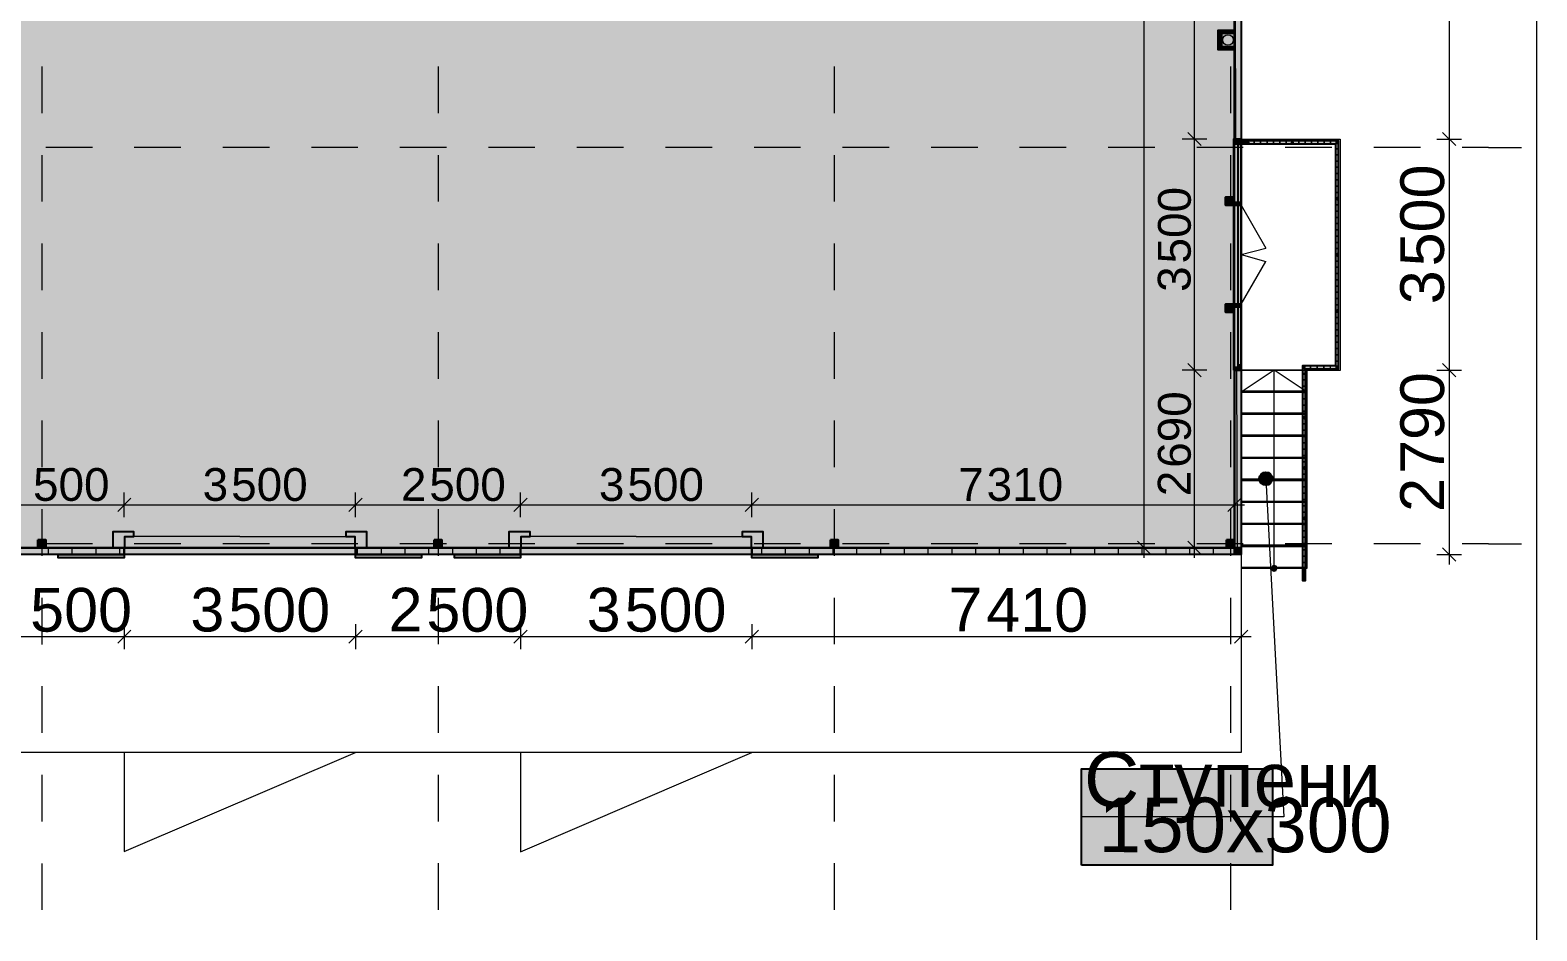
# Model space of a CAD drawing. Extents: x 8 to 21351, y 0 to 420.
# Drawn here: x 20188.7 to 20302.7, y 148.6 to 216.8 of the extents above; entities that cross this region are included whole.
import ezdxf

# ---------------------------------------------------------------- set-up
doc = ezdxf.new("R2010")
doc.units = 0
doc.styles.add('TEYPDFCAD_TEXT', font='arial.ttf')

msp = doc.modelspace()

# ---------------------------------------------------------------- hatches: boundary and pattern name
at = {"true_color": 0xffffff}
for points in [[(20279.76, 191.03), (20279.83, 191.03), (20279.83, 177.58), (19964.83, 177.58), (19964.83, 191.03), (19949.31, 191.03), (19949.31, 208.53), (19972.73, 208.53), (19972.73, 224.98), (19949.23, 224.98), (19949.23, 268.18), (20279.83, 268.18), (20279.83, 224.78), (20279.83, 208.53), (20279.76, 208.53)], [(20279.83, 237.23), (20280.33, 237.23), (20280.33, 208.53), (20279.83, 208.53)], [(20278.83, 216.53), (20278.58, 216.78), (20278.83, 216.78)], [(20278.58, 216.53), (20278.58, 216.78), (20278.83, 216.53)], [(20278.83, 216.53), (20278.83, 216.78), (20279.83, 216.78), (20279.83, 216.53)], [(20278.58, 216.53), (20278.83, 216.53), (20278.83, 215.53), (20278.58, 215.53)], [(20278.58, 215.28), (20278.58, 215.53), (20278.83, 215.53)], [(20278.83, 215.53), (20278.83, 215.28), (20278.58, 215.28)], [(20278.83, 215.28), (20278.83, 215.53), (20279.83, 215.53), (20279.83, 215.28)], [(20280.33, 208.53), (20279.75, 208.53), (20279.75, 208.33), (20280.33, 208.33)], [(20280.33, 208.33), (20279.75, 208.33), (20279.75, 203.73), (20280.33, 203.73)], [(20280.33, 208.53), (20280.33, 191.03), (20279.83, 191.03), (20279.83, 208.53)], [(20280.33, 208.53), (20280.33, 191.03), (20279.83, 191.03), (20279.83, 208.53)], [(20280.84, 208.16), (20280.84, 208.39), (20279.84, 208.39), (20279.84, 208.16)], [(20280.08, 208.53), (20280.08, 208.15), (20280.33, 208.15), (20280.33, 208.53)], [(20280.33, 191.4), (20280.33, 208.15), (20280.08, 208.15), (20280.08, 191.4)], [(20280.84, 208.21), (20280.89, 208.23), (20280.9, 208.28), (20280.89, 208.32), (20280.84, 208.34), (20280.8, 208.32), (20280.78, 208.28), (20280.8, 208.23)], [(20280.84, 208.39), (20280.84, 208.16), (20287.47, 208.16), (20287.69, 208.39)], [(20284.21, 208.21), (20284.25, 208.23), (20284.27, 208.28), (20284.25, 208.32), (20284.21, 208.34), (20284.17, 208.32), (20284.15, 208.28), (20284.17, 208.23)], [(20287.69, 208.39), (20287.47, 208.16), (20287.47, 191.36), (20287.69, 191.14)], [(20287.58, 208.21), (20287.62, 208.23), (20287.64, 208.28), (20287.62, 208.32), (20287.58, 208.34), (20287.53, 208.32), (20287.52, 208.28), (20287.53, 208.23)], [(20279.75, 203.53), (20279.15, 203.53), (20279.15, 204.13), (20279.75, 204.13)], [(20280.33, 203.73), (20279.75, 203.73), (20279.75, 203.53), (20280.33, 203.53)], [(20287.52, 204.02), (20287.53, 203.98), (20287.58, 203.96), (20287.62, 203.98), (20287.64, 204.02), (20287.62, 204.06), (20287.58, 204.08), (20287.53, 204.06)], [(20287.52, 199.76), (20287.53, 199.72), (20287.58, 199.7), (20287.62, 199.72), (20287.64, 199.76), (20287.62, 199.81), (20287.58, 199.83), (20287.53, 199.81)], [(20279.75, 195.43), (20279.15, 195.43), (20279.15, 196.03), (20279.75, 196.03)], [(20279.75, 195.83), (20280.33, 195.83), (20280.33, 196.03), (20279.75, 196.03)], [(20279.75, 191.23), (20280.33, 191.23), (20280.33, 195.83), (20279.75, 195.83)], [(20287.52, 195.51), (20287.53, 195.46), (20287.58, 195.45), (20287.62, 195.46), (20287.64, 195.51), (20287.62, 195.55), (20287.58, 195.57), (20287.53, 195.55)], [(20279.75, 191.03), (20280.33, 191.03), (20280.33, 191.23), (20279.75, 191.23)], [(20279.83, 177.58), (20279.83, 191.03), (20280.33, 191.03), (20280.33, 177.58)], [(20280.33, 191.03), (20280.33, 191.4), (20280.08, 191.4), (20280.08, 191.03)], [(20284.97, 190.75), (20285.19, 190.75), (20285.19, 191.14), (20285.33, 191.14), (20287.69, 191.14), (20287.47, 191.36), (20285.33, 191.36), (20285.08, 191.36), (20284.97, 191.36)], [(20284.97, 176), (20285.19, 176), (20285.19, 190), (20285.19, 190.25), (20285.19, 190.75), (20284.97, 190.75), (20284.97, 190.25), (20284.97, 190)], [(20285.08, 191.31), (20285.03, 191.3), (20285.02, 191.25), (20285.03, 191.21), (20285.08, 191.19), (20285.12, 191.21), (20285.14, 191.25), (20285.12, 191.3)], [(20287.52, 191.25), (20287.53, 191.21), (20287.58, 191.19), (20287.62, 191.21), (20287.64, 191.25), (20287.62, 191.3), (20287.58, 191.31), (20287.53, 191.3)], [(20285.02, 187.44), (20285.03, 187.39), (20285.08, 187.38), (20285.12, 187.39), (20285.14, 187.44), (20285.12, 187.48), (20285.08, 187.5), (20285.03, 187.48)], [(20285.02, 183.63), (20285.03, 183.58), (20285.08, 183.56), (20285.12, 183.58), (20285.14, 183.63), (20285.12, 183.67), (20285.08, 183.69), (20285.03, 183.67)], [(20285.02, 179.81), (20285.03, 179.77), (20285.08, 179.75), (20285.12, 179.77), (20285.14, 179.81), (20285.12, 179.86), (20285.08, 179.88), (20285.03, 179.86)], [(20189.23, 178.18), (20189.83, 178.18), (20189.83, 177.58), (20189.23, 177.58)], [(20195.83, 177.58), (20195.83, 178.44), (20196.5, 178.44), (20196.5, 178.78), (20194.9, 178.78), (20194.9, 177.58)], [(20213.23, 177.58), (20214.15, 177.58), (20214.15, 178.78), (20212.55, 178.78), (20212.55, 178.44), (20213.23, 178.44)], [(20219.23, 178.18), (20219.83, 178.18), (20219.83, 177.58), (20219.23, 177.58)], [(20225.83, 177.58), (20225.83, 178.44), (20226.5, 178.44), (20226.5, 178.78), (20224.9, 178.78), (20224.9, 177.58)], [(20243.23, 177.58), (20244.15, 177.58), (20244.15, 178.78), (20242.55, 178.78), (20242.55, 178.44), (20243.23, 178.44)], [(20249.23, 178.18), (20249.83, 178.18), (20249.83, 177.58), (20249.23, 177.58)], [(20279.23, 178.18), (20279.83, 178.18), (20279.83, 177.58), (20279.23, 177.58)], [(20183.28, 177.58), (20195.78, 177.58), (20195.78, 177.08), (20183.28, 177.08)], [(20195.78, 177.08), (20195.78, 177.58), (20213.28, 177.58), (20213.28, 177.08)], [(20213.28, 177.58), (20225.78, 177.58), (20225.78, 177.08), (20213.28, 177.08)], [(20225.78, 177.08), (20225.78, 177.58), (20243.28, 177.58), (20243.28, 177.08)], [(20243.28, 177.08), (20243.28, 177.58), (20279.83, 177.58), (20279.83, 177.08)], [(20279.83, 177.58), (20280.33, 177.58), (20280.33, 177.08)], [(20279.83, 177.58), (20280.33, 177.08), (20279.83, 177.08)], [(20285.19, 176), (20284.97, 176), (20284.97, 175.11), (20285.19, 175.11)], [(20285.02, 176), (20285.03, 175.96), (20285.08, 175.94), (20285.12, 175.96), (20285.14, 176), (20285.12, 176.05), (20285.08, 176.06), (20285.03, 176.05)], [(20268.23, 153.56), (20268.23, 160.86), (20282.7, 160.86), (20282.7, 153.56)]]:
    msp.add_hatch(color=0, dxfattribs=at).paths.add_polyline_path(points)
at = {"true_color": 0xff5e5e}
msp.add_hatch(color=0, dxfattribs=at).paths.add_polyline_path([(20281.85, 182.46), (20281.74, 182.63), (20281.7, 182.82), (20281.74, 183.01), (20281.85, 183.17), (20282.01, 183.28), (20282.2, 183.32), (20282.39, 183.28), (20282.55, 183.17), (20282.66, 183.01), (20282.7, 182.82), (20282.66, 182.63), (20282.55, 182.47), (20282.39, 182.36), (20282.2, 182.32), (20282.01, 182.36)])
at = {"true_color": 0x7f7f7f}
for points in [[(20190.78, 177.08), (20195.78, 177.08), (20195.78, 176.83), (20190.78, 176.83)], [(20213.28, 177.08), (20218.28, 177.08), (20218.28, 176.83), (20213.28, 176.83)], [(20220.78, 177.08), (20225.78, 177.08), (20225.78, 176.83), (20220.78, 176.83)], [(20243.28, 177.08), (20248.28, 177.08), (20248.28, 176.83), (20243.28, 176.83)]]:
    msp.add_hatch(color=0, dxfattribs=at).paths.add_polyline_path(points)
at = {"true_color": 0xffaa78}
msp.add_hatch(color=0, dxfattribs=at).paths.add_polyline_path([(20283.02, 176.03), (20282.96, 176.16), (20282.83, 176.21), (20282.7, 176.16), (20282.64, 176.03), (20282.7, 175.89), (20282.83, 175.84), (20282.96, 175.89)])

# ---------------------------------------------------------------- linework, layer by layer
at = {"color": 7, "lineweight": 20}
msp.add_line((20302.71, 4.98), (20302.71, 291.98), dxfattribs=at)
at = {"color": 7, "lineweight": 15}
for p, q in [((20272.99, 177.58), (20273, 268.18)), ((20280.33, 268.68), (20280.33, 208.53)), ((20276.8, 208.53), (20276.8, 237.23)), ((20296.08, 237.23), (20296.08, 208.53)), ((20278.58, 216.78), (20278.58, 215.53)), ((20278.83, 215.53), (20278.83, 216.53)), ((20278.83, 216.53), (20279.83, 216.53)), ((20278.83, 215.53), (20278.83, 216.53)), ((20278.83, 216.53), (20279.83, 216.53)), ((20279.83, 216.53), (20279.83, 215.53)), ((20279.83, 216.53), (20279.83, 215.53)), ((20280.33, 215.53), (20280.33, 216.53)), ((20278.58, 215.28), (20278.58, 215.53)), ((20278.58, 215.28), (20279.83, 215.28)), ((20279.83, 215.53), (20278.83, 215.53)), ((20279.83, 215.53), (20278.83, 215.53)), ((20279.83, 215.28), (20279.83, 208.53)), ((20280.33, 208.53), (20280.33, 215.28)), ((20189.53, 214.02), (20189.53, 210.49)), ((20219.53, 214.02), (20219.53, 210.49)), ((20249.53, 214.02), (20249.53, 210.49)), ((20279.53, 214.02), (20279.53, 210.49)), ((20276.3, 209.03), (20277.3, 208.03)), ((20296.58, 208.03), (20295.58, 209.03)), ((20193.36, 207.88), (20189.83, 207.88)), ((20200.06, 207.88), (20196.53, 207.88)), ((20206.76, 207.88), (20203.24, 207.88)), ((20213.47, 207.88), (20209.94, 207.88)), ((20220.17, 207.88), (20216.64, 207.88)), ((20226.87, 207.88), (20223.34, 207.88)), ((20233.57, 207.88), (20230.05, 207.88)), ((20240.28, 207.88), (20236.75, 207.88)), ((20246.98, 207.88), (20243.45, 207.88)), ((20253.68, 207.88), (20250.16, 207.88)), ((20260.39, 207.88), (20256.86, 207.88)), ((20267.09, 207.88), (20263.56, 207.88)), ((20273.79, 207.88), (20270.26, 207.88)), ((20277.74, 208.53), (20275.86, 208.53)), ((20276.8, 191.03), (20276.8, 208.53)), ((20280.49, 207.88), (20276.97, 207.88)), ((20279.75, 208.33), (20279.75, 208.53)), ((20279.75, 208.53), (20280.33, 208.53)), ((20279.75, 203.73), (20279.75, 208.33)), ((20279.75, 208.33), (20280.33, 208.33)), ((20280.33, 208.33), (20279.75, 208.33)), ((20279.83, 191.03), (20279.83, 208.53)), ((20280.08, 208.53), (20279.83, 208.53)), ((20280.33, 208.53), (20279.83, 208.53)), ((20280.33, 208.53), (20279.83, 208.53)), ((20280.08, 208.53), (20280.08, 208.15)), ((20280.33, 208.53), (20280.08, 208.53)), ((20280.33, 208.53), (20280.08, 208.53)), ((20280.08, 208.15), (20280.33, 208.15)), ((20280.08, 208.15), (20280.08, 191.4)), ((20280.33, 208.53), (20287.83, 208.53)), ((20280.33, 191.03), (20280.33, 208.53)), ((20280.33, 208.15), (20280.33, 208.53)), ((20280.33, 208.53), (20280.33, 208.33)), ((20280.33, 208.33), (20280.33, 203.73)), ((20280.33, 191.4), (20280.33, 208.15)), ((20287.2, 207.88), (20283.67, 207.88)), ((20287.83, 208.53), (20287.83, 191)), ((20293.9, 207.88), (20290.37, 207.88)), ((20295.14, 208.53), (20297.01, 208.53)), ((20296.08, 208.53), (20296.08, 191.03)), ((20299.06, 207.88), (20297.07, 207.88)), ((20299.06, 207.88), (20301.56, 207.88)), ((20189.53, 207.32), (20189.53, 203.79)), ((20219.53, 207.32), (20219.53, 203.79)), ((20249.53, 207.32), (20249.53, 203.79)), ((20279.53, 207.32), (20279.53, 203.79)), ((20280.33, 203.73), (20279.75, 203.73)), ((20279.75, 203.53), (20279.75, 203.73)), ((20279.75, 203.73), (20280.33, 203.73)), ((20280.33, 203.53), (20279.75, 203.53)), ((20280.33, 203.73), (20280.33, 203.53)), ((20280.33, 203.53), (20282.2, 200.28)), ((20189.53, 200.61), (20189.53, 197.09)), ((20219.53, 200.62), (20219.53, 197.09)), ((20249.53, 200.62), (20249.53, 197.09)), ((20279.53, 200.61), (20279.53, 197.09)), ((20280.33, 199.78), (20282.2, 200.28)), ((20280.33, 199.78), (20282.2, 199.27)), ((20280.33, 196.03), (20282.2, 199.27)), ((20279.75, 195.83), (20279.75, 196.03)), ((20279.75, 196.03), (20280.33, 196.03)), ((20279.75, 191.23), (20279.75, 195.83)), ((20279.75, 195.83), (20280.33, 195.83)), ((20280.33, 195.83), (20279.75, 195.83)), ((20280.33, 196.03), (20280.33, 195.83)), ((20280.33, 195.83), (20280.33, 191.23)), ((20189.53, 193.91), (20189.53, 190.38)), ((20219.53, 193.91), (20219.53, 190.38)), ((20249.53, 193.91), (20249.53, 190.38)), ((20279.53, 193.91), (20279.53, 190.38)), ((20277.74, 191.03), (20275.86, 191.03)), ((20276.3, 191.53), (20277.3, 190.53)), ((20276.8, 177.58), (20276.8, 191.03)), ((20280.33, 191.23), (20279.75, 191.23)), ((20279.75, 191.03), (20279.75, 191.23)), ((20279.75, 191.23), (20280.33, 191.23)), ((20280.33, 191.03), (20279.75, 191.03)), ((20279.83, 191.03), (20279.83, 177.58)), ((20280.08, 191.03), (20279.83, 191.03)), ((20280.33, 191.03), (20279.83, 191.03)), ((20280.33, 191.03), (20279.83, 191.03)), ((20280.33, 191.4), (20280.08, 191.4)), ((20280.08, 191.4), (20280.08, 191.03)), ((20280.33, 191.03), (20280.08, 191.03)), ((20280.33, 191.03), (20280.08, 191.03)), ((20280.33, 191.03), (20280.33, 191.4)), ((20280.33, 191.23), (20280.33, 191.03)), ((20280.33, 177.58), (20280.33, 191.03)), ((20287.83, 191), (20280.33, 191)), ((20280.33, 191), (20280.33, 162.08)), ((20295.14, 191.03), (20297.01, 191.03)), ((20296.58, 190.53), (20295.58, 191.53)), ((20296.08, 191.03), (20296.08, 177.08)), ((20189.53, 187.21), (20189.53, 183.68)), ((20219.53, 187.21), (20219.53, 183.68)), ((20249.53, 187.21), (20249.53, 183.68)), ((20279.53, 187.21), (20279.53, 183.68)), ((20195.78, 179.9), (20195.78, 181.78)), ((20213.28, 179.9), (20213.28, 181.78)), ((20225.78, 179.9), (20225.78, 181.78)), ((20243.28, 179.9), (20243.28, 181.78)), ((20279.83, 179.9), (20279.83, 181.78)), ((20183.28, 180.84), (20195.78, 180.84)), ((20189.53, 180.5), (20189.53, 176.98)), ((20196.28, 181.34), (20195.28, 180.34)), ((20195.78, 180.84), (20213.28, 180.84)), ((20213.78, 181.34), (20212.78, 180.34)), ((20213.28, 180.84), (20225.78, 180.84)), ((20219.53, 180.51), (20219.53, 176.98)), ((20226.28, 181.34), (20225.28, 180.34)), ((20225.78, 180.84), (20243.28, 180.84)), ((20243.78, 181.34), (20242.78, 180.34)), ((20243.28, 180.84), (20279.83, 180.84)), ((20249.53, 180.51), (20249.53, 176.98)), ((20279.33, 180.34), (20280.33, 181.34)), ((20279.53, 180.51), (20279.53, 176.98)), ((20279.83, 180.84), (20280.58, 180.84)), ((20196.5, 178.78), (20194.9, 178.78)), ((20194.9, 178.78), (20194.9, 177.58)), ((20204.53, 178.44), (20195.83, 178.44)), ((20195.83, 177.58), (20195.83, 178.44)), ((20195.83, 178.44), (20196.5, 178.44)), ((20196.5, 178.44), (20196.5, 178.78)), ((20204.53, 178.44), (20213.23, 178.44)), ((20212.55, 178.44), (20212.55, 178.78)), ((20212.55, 178.78), (20214.15, 178.78)), ((20213.23, 178.44), (20212.55, 178.44)), ((20213.23, 177.58), (20213.23, 178.44)), ((20214.15, 178.78), (20214.15, 177.58)), ((20226.5, 178.78), (20224.9, 178.78)), ((20224.9, 178.78), (20224.9, 177.58)), ((20234.53, 178.44), (20225.83, 178.44)), ((20225.83, 177.58), (20225.83, 178.44)), ((20225.83, 178.44), (20226.5, 178.44)), ((20226.5, 178.44), (20226.5, 178.78)), ((20234.53, 178.44), (20243.23, 178.44)), ((20242.55, 178.44), (20242.55, 178.78)), ((20242.55, 178.78), (20244.15, 178.78)), ((20243.23, 178.44), (20242.55, 178.44)), ((20243.23, 177.58), (20243.23, 178.44)), ((20244.15, 178.78), (20244.15, 177.58)), ((20272.49, 178.08), (20273.49, 177.08)), ((20276.3, 178.08), (20277.3, 177.08)), ((20195.78, 177.58), (20183.28, 177.58)), ((20183.28, 177.08), (20195.78, 177.08)), ((20193.36, 177.88), (20189.83, 177.88)), ((20190.78, 177.08), (20190.78, 176.83)), ((20195.78, 177.08), (20190.78, 177.08)), ((20190.78, 176.83), (20195.78, 176.83)), ((20194.9, 177.58), (20195.83, 177.58)), ((20195.78, 177.08), (20195.78, 177.58)), ((20195.78, 177.08), (20195.78, 177.58)), ((20195.78, 176.83), (20195.78, 177.08)), ((20200.06, 177.88), (20196.53, 177.88)), ((20206.76, 177.88), (20203.24, 177.88)), ((20213.47, 177.88), (20209.94, 177.88)), ((20214.15, 177.58), (20213.23, 177.58)), ((20213.28, 177.08), (20213.28, 177.58)), ((20225.78, 177.58), (20213.28, 177.58)), ((20213.28, 177.08), (20213.28, 177.58)), ((20213.28, 177.08), (20213.28, 176.83)), ((20218.28, 177.08), (20213.28, 177.08)), ((20213.28, 177.08), (20225.78, 177.08)), ((20213.28, 176.83), (20218.28, 176.83)), ((20220.17, 177.88), (20216.64, 177.88)), ((20218.28, 176.83), (20218.28, 177.08)), ((20220.78, 177.08), (20220.78, 176.83)), ((20225.78, 177.08), (20220.78, 177.08)), ((20220.78, 176.83), (20225.78, 176.83)), ((20226.87, 177.88), (20223.34, 177.88)), ((20224.9, 177.58), (20225.83, 177.58)), ((20225.78, 177.08), (20225.78, 177.58)), ((20225.78, 177.08), (20225.78, 177.58)), ((20225.78, 176.83), (20225.78, 177.08)), ((20233.57, 177.88), (20230.05, 177.88)), ((20240.28, 177.88), (20236.75, 177.88)), ((20244.15, 177.58), (20243.23, 177.58)), ((20243.28, 177.08), (20243.28, 177.58)), ((20279.83, 177.58), (20243.28, 177.58)), ((20243.28, 177.08), (20243.28, 177.58)), ((20243.28, 177.08), (20243.28, 176.83)), ((20248.28, 177.08), (20243.28, 177.08)), ((20243.28, 177.08), (20280.33, 177.08)), ((20243.28, 176.83), (20248.28, 176.83)), ((20246.98, 177.88), (20243.45, 177.88)), ((20248.28, 176.83), (20248.28, 177.08)), ((20253.68, 177.88), (20250.16, 177.88)), ((20260.39, 177.88), (20256.86, 177.88)), ((20267.09, 177.88), (20263.56, 177.88)), ((20273.79, 177.88), (20270.26, 177.88)), ((20273.93, 177.58), (20272.06, 177.58)), ((20272.99, 176.83), (20272.99, 177.58)), ((20277.74, 177.58), (20275.86, 177.58)), ((20276.8, 176.83), (20276.8, 177.58)), ((20280.49, 177.88), (20276.97, 177.88)), ((20280.33, 177.08), (20280.33, 177.58)), ((20287.2, 177.88), (20283.67, 177.88)), ((20293.9, 177.88), (20290.37, 177.88)), ((20295.14, 177.08), (20297.01, 177.08)), ((20295.58, 177.58), (20296.58, 176.58)), ((20296.08, 177.08), (20296.08, 176.33)), ((20299.06, 177.88), (20297.07, 177.88)), ((20299.06, 177.88), (20301.56, 177.88)), ((20189.53, 173.8), (20189.53, 170.27)), ((20219.53, 173.8), (20219.53, 170.28)), ((20249.53, 173.8), (20249.53, 170.28)), ((20279.53, 173.8), (20279.53, 170.28)), ((20195.28, 170.35), (20196.28, 171.35)), ((20195.78, 171.79), (20195.78, 169.91)), ((20212.78, 170.35), (20213.78, 171.35)), ((20213.28, 171.79), (20213.28, 169.91)), ((20225.28, 170.35), (20226.28, 171.35)), ((20225.78, 171.79), (20225.78, 169.91)), ((20242.78, 170.35), (20243.78, 171.35)), ((20243.28, 171.79), (20243.28, 169.91)), ((20279.83, 170.35), (20280.83, 171.35)), ((20280.33, 171.79), (20280.33, 169.91)), ((20195.78, 170.85), (20183.28, 170.85)), ((20213.28, 170.85), (20195.78, 170.85)), ((20225.78, 170.85), (20213.28, 170.85)), ((20243.28, 170.85), (20225.78, 170.85)), ((20280.33, 170.85), (20243.28, 170.85)), ((20281.08, 170.85), (20280.33, 170.85)), ((20189.53, 167.1), (20189.53, 163.57)), ((20219.53, 167.1), (20219.53, 163.57)), ((20249.53, 167.1), (20249.53, 163.57)), ((20279.53, 167.1), (20279.53, 163.57)), ((20280.33, 162.08), (19948.73, 162.08)), ((20195.78, 154.58), (20213.28, 162.08)), ((20213.28, 162.08), (20195.78, 162.08)), ((20195.78, 162.08), (20195.78, 154.58)), ((20225.78, 154.57), (20243.28, 162.08)), ((20243.28, 162.08), (20225.78, 162.08)), ((20225.78, 162.08), (20225.78, 154.57)), ((20189.53, 160.4), (20189.53, 156.87)), ((20219.53, 160.4), (20219.53, 156.87)), ((20249.53, 160.4), (20249.53, 156.87)), ((20279.53, 160.4), (20279.53, 156.87)), ((20189.53, 153.69), (20189.53, 150.17)), ((20219.53, 153.7), (20219.53, 150.17)), ((20249.53, 153.7), (20249.53, 150.17)), ((20279.53, 153.7), (20279.53, 150.17))]:
    msp.add_line(p, q, dxfattribs=at)
at = {"color": 0, "lineweight": 5, "true_color": 0x53b368}
for p, q in [((20279.93, 208.53), (20279.84, 237.23)), ((20280.04, 177.58), (20279.99, 191.03)), ((20189.24, 177.58), (20189.24, 178.18)), ((20190.04, 177.08), (20190.04, 177.58)), ((20191.84, 177.08), (20191.84, 177.58)), ((20193.64, 177.08), (20193.64, 177.58)), ((20195.44, 177.08), (20195.44, 177.58)), ((20213.44, 177.08), (20213.44, 177.58)), ((20215.24, 177.08), (20215.24, 177.58)), ((20217.04, 177.08), (20217.04, 177.58)), ((20218.84, 177.08), (20218.84, 177.58)), ((20220.64, 177.08), (20220.64, 177.58)), ((20222.44, 177.08), (20222.44, 177.58)), ((20224.24, 177.08), (20224.24, 177.58)), ((20244.04, 177.08), (20244.04, 177.58)), ((20245.84, 177.08), (20245.84, 177.58)), ((20247.64, 177.08), (20247.64, 177.58)), ((20249.44, 177.08), (20249.44, 177.58)), ((20251.24, 177.08), (20251.24, 177.58)), ((20253.04, 177.08), (20253.04, 177.58)), ((20254.84, 177.08), (20254.84, 177.58)), ((20256.64, 177.08), (20256.64, 177.58)), ((20258.44, 177.08), (20258.44, 177.58)), ((20260.24, 177.08), (20260.24, 177.58)), ((20262.04, 177.08), (20262.04, 177.58)), ((20263.84, 177.08), (20263.84, 177.58)), ((20265.64, 177.08), (20265.64, 177.58)), ((20267.44, 177.08), (20267.44, 177.58)), ((20269.24, 177.08), (20269.24, 177.58)), ((20271.04, 177.08), (20271.04, 177.58)), ((20272.84, 177.08), (20272.84, 177.58)), ((20274.64, 177.08), (20274.64, 177.58)), ((20276.44, 177.08), (20276.44, 177.58)), ((20278.24, 177.08), (20278.24, 177.58)), ((20280.04, 177.37), (20280.04, 177.58)), ((20280.04, 177.08), (20280.04, 177.37))]:
    msp.add_line(p, q, dxfattribs=at)
at = {"color": 0, "lineweight": 0, "true_color": 0x5c5c5c}
for p, q in [((20280.84, 208.39), (20279.84, 208.39)), ((20279.84, 208.39), (20279.84, 208.16)), ((20279.84, 208.16), (20280.84, 208.16)), ((20280.8, 208.32), (20280.78, 208.28)), ((20280.78, 208.28), (20280.8, 208.23)), ((20280.84, 208.34), (20280.8, 208.32)), ((20280.8, 208.23), (20280.84, 208.21)), ((20287.69, 208.39), (20280.84, 208.39)), ((20280.89, 208.32), (20280.84, 208.34)), ((20280.84, 208.21), (20280.89, 208.23)), ((20280.84, 208.16), (20287.47, 208.16)), ((20280.9, 208.28), (20280.89, 208.32)), ((20280.89, 208.23), (20280.9, 208.28)), ((20281.37, 208.28), (20281.27, 208.28)), ((20281.32, 208.33), (20281.32, 208.23)), ((20281.85, 208.28), (20281.75, 208.28)), ((20281.8, 208.33), (20281.8, 208.23)), ((20282.34, 208.28), (20282.24, 208.28)), ((20282.29, 208.33), (20282.29, 208.23)), ((20282.82, 208.28), (20282.72, 208.28)), ((20282.77, 208.33), (20282.77, 208.23)), ((20283.3, 208.28), (20283.2, 208.28)), ((20283.25, 208.33), (20283.25, 208.23)), ((20283.78, 208.28), (20283.68, 208.28)), ((20283.73, 208.33), (20283.73, 208.23)), ((20284.17, 208.32), (20284.15, 208.28)), ((20284.15, 208.28), (20284.17, 208.23)), ((20284.21, 208.34), (20284.17, 208.32)), ((20284.17, 208.23), (20284.21, 208.21)), ((20284.25, 208.32), (20284.21, 208.34)), ((20284.21, 208.21), (20284.25, 208.23)), ((20284.27, 208.28), (20284.25, 208.32)), ((20284.25, 208.23), (20284.27, 208.28)), ((20284.74, 208.28), (20284.64, 208.28)), ((20284.69, 208.33), (20284.69, 208.23)), ((20285.22, 208.28), (20285.12, 208.28)), ((20285.17, 208.33), (20285.17, 208.23)), ((20285.7, 208.28), (20285.6, 208.28)), ((20285.65, 208.33), (20285.65, 208.23)), ((20286.18, 208.28), (20286.08, 208.28)), ((20286.13, 208.33), (20286.13, 208.23)), ((20286.67, 208.28), (20286.57, 208.28)), ((20286.62, 208.33), (20286.62, 208.23)), ((20287.15, 208.28), (20287.05, 208.28)), ((20287.1, 208.33), (20287.1, 208.23)), ((20287.47, 208.16), (20287.47, 191.36)), ((20287.53, 208.32), (20287.52, 208.28)), ((20287.52, 208.28), (20287.53, 208.23)), ((20287.58, 208.34), (20287.53, 208.32)), ((20287.53, 208.23), (20287.58, 208.21)), ((20287.63, 207.8), (20287.53, 207.8)), ((20287.62, 208.32), (20287.58, 208.34)), ((20287.58, 208.21), (20287.62, 208.23)), ((20287.58, 207.75), (20287.58, 207.85)), ((20287.64, 208.28), (20287.62, 208.32)), ((20287.62, 208.23), (20287.64, 208.28)), ((20287.69, 191.14), (20287.69, 208.39)), ((20287.63, 207.33), (20287.53, 207.33)), ((20287.63, 206.86), (20287.53, 206.86)), ((20287.58, 207.28), (20287.58, 207.38)), ((20287.58, 206.81), (20287.58, 206.91)), ((20287.63, 206.39), (20287.53, 206.39)), ((20287.63, 205.91), (20287.53, 205.91)), ((20287.63, 205.44), (20287.53, 205.44)), ((20287.58, 206.34), (20287.58, 206.44)), ((20287.58, 205.86), (20287.58, 205.96)), ((20287.58, 205.39), (20287.58, 205.49)), ((20287.63, 204.97), (20287.53, 204.97)), ((20287.63, 204.49), (20287.53, 204.49)), ((20287.58, 204.92), (20287.58, 205.02)), ((20287.58, 204.44), (20287.58, 204.54)), ((20287.53, 204.06), (20287.52, 204.02)), ((20287.52, 204.02), (20287.53, 203.98)), ((20287.58, 204.08), (20287.53, 204.07)), ((20287.53, 203.98), (20287.58, 203.96)), ((20287.63, 203.55), (20287.53, 203.55)), ((20287.63, 203.07), (20287.53, 203.07)), ((20287.62, 204.06), (20287.58, 204.08)), ((20287.58, 203.96), (20287.62, 203.98)), ((20287.58, 203.5), (20287.58, 203.6)), ((20287.58, 203.02), (20287.58, 203.12)), ((20287.64, 204.02), (20287.62, 204.06)), ((20287.62, 203.98), (20287.64, 204.02)), ((20287.63, 202.6), (20287.53, 202.6)), ((20287.63, 202.13), (20287.53, 202.13)), ((20287.58, 202.55), (20287.58, 202.65)), ((20287.58, 202.08), (20287.58, 202.18)), ((20287.63, 201.66), (20287.53, 201.66)), ((20287.63, 201.18), (20287.53, 201.18)), ((20287.58, 201.61), (20287.58, 201.71)), ((20287.58, 201.13), (20287.58, 201.23)), ((20287.58, 200.66), (20287.58, 200.76)), ((20287.53, 199.81), (20287.52, 199.76)), ((20287.52, 199.76), (20287.53, 199.72)), ((20287.63, 200.71), (20287.53, 200.71)), ((20287.63, 200.24), (20287.53, 200.24)), ((20287.58, 199.83), (20287.53, 199.81)), ((20287.53, 199.72), (20287.58, 199.7)), ((20287.58, 200.19), (20287.58, 200.29)), ((20287.62, 199.81), (20287.58, 199.83)), ((20287.58, 199.7), (20287.62, 199.72)), ((20287.64, 199.76), (20287.62, 199.81)), ((20287.62, 199.72), (20287.64, 199.76)), ((20287.63, 199.29), (20287.53, 199.29)), ((20287.63, 198.82), (20287.53, 198.82)), ((20287.58, 199.24), (20287.58, 199.34)), ((20287.58, 198.77), (20287.58, 198.87)), ((20287.63, 198.35), (20287.53, 198.35)), ((20287.63, 197.87), (20287.53, 197.87)), ((20287.63, 197.4), (20287.53, 197.4)), ((20287.58, 198.3), (20287.58, 198.4)), ((20287.58, 197.82), (20287.58, 197.92)), ((20287.58, 197.35), (20287.58, 197.45)), ((20287.63, 196.93), (20287.53, 196.93)), ((20287.63, 196.45), (20287.53, 196.45)), ((20287.58, 196.88), (20287.58, 196.98)), ((20287.58, 196.4), (20287.58, 196.5)), ((20287.53, 195.55), (20287.52, 195.51)), ((20287.52, 195.51), (20287.53, 195.46)), ((20287.63, 195.98), (20287.53, 195.98)), ((20287.58, 195.57), (20287.53, 195.55)), ((20287.53, 195.46), (20287.58, 195.45)), ((20287.58, 195.93), (20287.58, 196.03)), ((20287.62, 195.55), (20287.58, 195.57)), ((20287.58, 195.45), (20287.62, 195.46)), ((20287.58, 194.98), (20287.58, 195.08)), ((20287.64, 195.51), (20287.62, 195.55)), ((20287.62, 195.46), (20287.64, 195.51)), ((20287.63, 195.03), (20287.53, 195.03)), ((20287.63, 194.56), (20287.53, 194.56)), ((20287.63, 194.09), (20287.53, 194.09)), ((20287.58, 194.51), (20287.58, 194.61)), ((20287.58, 194.04), (20287.58, 194.14)), ((20287.63, 193.62), (20287.53, 193.62)), ((20287.63, 193.14), (20287.53, 193.14)), ((20287.58, 193.57), (20287.58, 193.67)), ((20287.58, 193.09), (20287.58, 193.19)), ((20287.63, 192.67), (20287.53, 192.67)), ((20287.63, 192.2), (20287.53, 192.2)), ((20287.63, 191.72), (20287.53, 191.72)), ((20287.58, 192.62), (20287.58, 192.72)), ((20287.58, 192.15), (20287.58, 192.25)), ((20287.58, 191.67), (20287.58, 191.77)), ((20285.08, 191.36), (20284.97, 191.36)), ((20284.97, 191.36), (20284.97, 190.75)), ((20284.97, 190.75), (20284.97, 190.25)), ((20285.03, 191.3), (20285.02, 191.25)), ((20285.02, 191.25), (20285.03, 191.21)), ((20285.08, 191.31), (20285.03, 191.3)), ((20285.03, 191.21), (20285.08, 191.19)), ((20285.13, 190.77), (20285.03, 190.77)), ((20285.33, 191.36), (20285.08, 191.36)), ((20285.12, 191.3), (20285.08, 191.31)), ((20285.08, 191.19), (20285.12, 191.21)), ((20285.08, 190.72), (20285.08, 190.82)), ((20285.14, 191.25), (20285.12, 191.3)), ((20285.12, 191.21), (20285.14, 191.25)), ((20285.19, 190.75), (20285.19, 191.14)), ((20285.19, 191.14), (20285.33, 191.14)), ((20285.19, 190.25), (20285.19, 190.75)), ((20287.47, 191.36), (20285.33, 191.36)), ((20285.33, 191.14), (20287.69, 191.14)), ((20285.53, 191.25), (20285.63, 191.25)), ((20285.58, 191.2), (20285.58, 191.3)), ((20286.03, 191.25), (20286.13, 191.25)), ((20286.08, 191.2), (20286.08, 191.3)), ((20286.53, 191.25), (20286.63, 191.25)), ((20286.58, 191.2), (20286.58, 191.3)), ((20287.03, 191.25), (20287.13, 191.25)), ((20287.08, 191.2), (20287.08, 191.3)), ((20287.53, 191.3), (20287.52, 191.25)), ((20287.52, 191.25), (20287.53, 191.21)), ((20287.58, 191.31), (20287.53, 191.3)), ((20287.53, 191.21), (20287.58, 191.19)), ((20287.62, 191.3), (20287.58, 191.31)), ((20287.58, 191.19), (20287.62, 191.21)), ((20287.64, 191.25), (20287.62, 191.3)), ((20287.62, 191.21), (20287.64, 191.25)), ((20284.97, 190.25), (20284.97, 190)), ((20284.97, 190), (20284.97, 176)), ((20285.13, 190.3), (20285.03, 190.3)), ((20285.13, 189.82), (20285.03, 189.82)), ((20285.13, 189.35), (20285.03, 189.35)), ((20285.08, 190.25), (20285.08, 190.35)), ((20285.08, 189.77), (20285.08, 189.87)), ((20285.08, 189.3), (20285.08, 189.4)), ((20285.19, 190), (20285.19, 190.25)), ((20285.19, 176), (20285.19, 190)), ((20285.13, 188.87), (20285.03, 188.87)), ((20285.13, 188.39), (20285.03, 188.39)), ((20285.08, 188.82), (20285.08, 188.92)), ((20285.08, 188.34), (20285.08, 188.44)), ((20285.03, 187.48), (20285.02, 187.44)), ((20285.02, 187.44), (20285.03, 187.39)), ((20285.13, 187.92), (20285.03, 187.92)), ((20285.08, 187.5), (20285.03, 187.48)), ((20285.03, 187.39), (20285.08, 187.38)), ((20285.08, 187.87), (20285.08, 187.97)), ((20285.12, 187.48), (20285.08, 187.5)), ((20285.08, 187.38), (20285.12, 187.39)), ((20285.14, 187.44), (20285.12, 187.48)), ((20285.12, 187.39), (20285.14, 187.44)), ((20285.13, 186.96), (20285.03, 186.96)), ((20285.13, 186.49), (20285.03, 186.49)), ((20285.13, 186.01), (20285.03, 186.01)), ((20285.08, 186.91), (20285.08, 187.01)), ((20285.08, 186.44), (20285.08, 186.54)), ((20285.08, 185.96), (20285.08, 186.06)), ((20285.13, 185.53), (20285.03, 185.53)), ((20285.13, 185.06), (20285.03, 185.06)), ((20285.08, 185.48), (20285.08, 185.58)), ((20285.08, 185.01), (20285.08, 185.11)), ((20285.03, 183.67), (20285.02, 183.63)), ((20285.13, 184.58), (20285.03, 184.58)), ((20285.13, 184.1), (20285.03, 184.1)), ((20285.08, 183.69), (20285.03, 183.67)), ((20285.08, 184.53), (20285.08, 184.63)), ((20285.08, 184.05), (20285.08, 184.15)), ((20285.12, 183.67), (20285.08, 183.69)), ((20285.14, 183.63), (20285.12, 183.67)), ((20285.02, 183.63), (20285.03, 183.58)), ((20285.03, 183.58), (20285.08, 183.56)), ((20285.13, 183.15), (20285.03, 183.15)), ((20285.13, 182.67), (20285.03, 182.67)), ((20285.08, 183.56), (20285.12, 183.58)), ((20285.08, 183.1), (20285.08, 183.2)), ((20285.08, 182.62), (20285.08, 182.72)), ((20285.12, 183.58), (20285.14, 183.63)), ((20285.13, 182.2), (20285.03, 182.2)), ((20285.13, 181.72), (20285.03, 181.72)), ((20285.08, 182.15), (20285.08, 182.25)), ((20285.08, 181.67), (20285.08, 181.77)), ((20285.13, 181.24), (20285.03, 181.24)), ((20285.13, 180.77), (20285.03, 180.77)), ((20285.13, 180.29), (20285.03, 180.29)), ((20285.08, 181.19), (20285.08, 181.29)), ((20285.08, 180.72), (20285.08, 180.82)), ((20285.08, 180.24), (20285.08, 180.34)), ((20285.03, 179.86), (20285.02, 179.81)), ((20285.02, 179.81), (20285.03, 179.77)), ((20285.08, 179.88), (20285.03, 179.86)), ((20285.03, 179.77), (20285.08, 179.75)), ((20285.13, 179.34), (20285.03, 179.34)), ((20285.12, 179.86), (20285.08, 179.88)), ((20285.08, 179.75), (20285.12, 179.77)), ((20285.08, 179.29), (20285.08, 179.39)), ((20285.14, 179.81), (20285.12, 179.86)), ((20285.12, 179.77), (20285.14, 179.81)), ((20285.13, 178.86), (20285.03, 178.86)), ((20285.13, 178.38), (20285.03, 178.38)), ((20285.08, 178.81), (20285.08, 178.91)), ((20285.08, 178.33), (20285.08, 178.43)), ((20285.08, 177.86), (20285.08, 177.96)), ((20285.13, 177.91), (20285.03, 177.91)), ((20285.13, 177.43), (20285.03, 177.43)), ((20285.13, 176.95), (20285.03, 176.95)), ((20285.08, 177.38), (20285.08, 177.48)), ((20285.08, 176.9), (20285.08, 177)), ((20284.97, 176), (20284.97, 175.11)), ((20285.03, 176.05), (20285.02, 176)), ((20285.02, 176), (20285.03, 175.96)), ((20285.13, 176.48), (20285.03, 176.48)), ((20285.08, 176.06), (20285.03, 176.05)), ((20285.03, 175.96), (20285.08, 175.94)), ((20285.08, 176.43), (20285.08, 176.53)), ((20285.12, 176.05), (20285.08, 176.06)), ((20285.08, 175.94), (20285.12, 175.96)), ((20285.14, 176), (20285.12, 176.05)), ((20285.12, 175.96), (20285.14, 176)), ((20285.19, 175.11), (20285.19, 176)), ((20284.97, 175.11), (20285.19, 175.11))]:
    msp.add_line(p, q, dxfattribs=at)
at = {"color": 0, "lineweight": 30, "true_color": 0x020fa8}
for p, q in [((20279.15, 203.53), (20279.15, 204.13)), ((20279.15, 204.13), (20279.75, 204.13)), ((20279.75, 203.53), (20279.15, 203.53)), ((20279.75, 204.13), (20279.75, 203.53)), ((20279.15, 195.43), (20279.15, 196.03)), ((20279.15, 196.03), (20279.75, 196.03)), ((20279.75, 195.43), (20279.15, 195.43)), ((20279.75, 196.03), (20279.75, 195.43)), ((20189.83, 178.18), (20189.23, 178.18)), ((20189.23, 178.18), (20189.23, 177.58)), ((20189.83, 177.58), (20189.83, 178.18)), ((20219.83, 178.18), (20219.23, 178.18)), ((20219.23, 178.18), (20219.23, 177.58)), ((20219.83, 177.58), (20219.83, 178.18)), ((20249.83, 178.18), (20249.23, 178.18)), ((20249.23, 178.18), (20249.23, 177.58)), ((20249.83, 177.58), (20249.83, 178.18)), ((20279.83, 178.18), (20279.23, 178.18)), ((20279.23, 178.18), (20279.23, 177.58))]:
    msp.add_line(p, q, dxfattribs=at)
at = {"color": 0, "lineweight": 15, "true_color": 0x020fa8}
for p, q in [((20279.15, 203.53), (20279.75, 204.13)), ((20279.75, 203.53), (20279.15, 204.13)), ((20279.15, 195.43), (20279.75, 196.03)), ((20279.75, 195.43), (20279.15, 196.03)), ((20189.23, 177.58), (20189.83, 178.18)), ((20189.83, 177.58), (20189.23, 178.18)), ((20219.23, 177.58), (20219.83, 178.18)), ((20219.83, 177.58), (20219.23, 178.18)), ((20249.23, 177.58), (20249.83, 178.18)), ((20249.83, 177.58), (20249.23, 178.18)), ((20279.23, 177.58), (20279.83, 178.18)), ((20279.83, 177.58), (20279.23, 178.18))]:
    msp.add_line(p, q, dxfattribs=at)
at = {"color": 0, "lineweight": 15, "true_color": 0x7f7f7f}
for p, q in [((20285.33, 191.03), (20280.33, 191.03)), ((20280.33, 191.03), (20280.33, 189.36)), ((20282.83, 191.03), (20280.33, 189.36)), ((20282.83, 189.36), (20282.83, 191.03)), ((20285.33, 189.36), (20282.83, 191.03)), ((20285.33, 189.36), (20285.33, 191.03)), ((20285.33, 189.43), (20280.33, 189.43)), ((20285.33, 189.36), (20280.33, 189.36)), ((20280.33, 189.36), (20280.33, 187.69)), ((20280.33, 189.36), (20285.33, 189.36)), ((20282.83, 177.69), (20282.83, 189.36)), ((20285.33, 187.69), (20285.33, 189.36)), ((20285.33, 187.77), (20280.33, 187.77)), ((20285.33, 187.69), (20280.33, 187.69)), ((20280.33, 187.69), (20280.33, 186.03)), ((20280.33, 187.69), (20285.33, 187.69)), ((20285.33, 186.03), (20285.33, 187.69)), ((20285.33, 186.1), (20280.33, 186.1)), ((20285.33, 186.03), (20280.33, 186.03)), ((20280.33, 186.03), (20280.33, 184.36)), ((20280.33, 186.03), (20285.33, 186.03)), ((20285.33, 184.36), (20285.33, 186.03)), ((20285.33, 184.43), (20280.33, 184.43)), ((20285.33, 184.36), (20280.33, 184.36)), ((20280.33, 184.36), (20280.33, 182.69)), ((20280.33, 184.36), (20285.33, 184.36)), ((20285.33, 182.69), (20285.33, 184.36)), ((20285.33, 182.77), (20280.33, 182.77)), ((20285.33, 182.69), (20280.33, 182.69)), ((20280.33, 182.69), (20280.33, 181.03)), ((20280.33, 182.69), (20285.33, 182.69)), ((20285.33, 181.03), (20285.33, 182.69)), ((20285.33, 181.1), (20280.33, 181.1)), ((20285.33, 181.03), (20280.33, 181.03)), ((20280.33, 181.03), (20280.33, 179.36)), ((20280.33, 181.03), (20285.33, 181.03)), ((20285.33, 179.36), (20285.33, 181.03)), ((20285.33, 179.43), (20280.33, 179.43)), ((20285.33, 179.36), (20280.33, 179.36)), ((20280.33, 179.36), (20280.33, 177.69)), ((20280.33, 179.36), (20285.33, 179.36)), ((20285.33, 177.69), (20285.33, 179.36)), ((20285.33, 177.77), (20280.33, 177.77)), ((20285.33, 177.69), (20280.33, 177.69)), ((20280.33, 177.69), (20280.33, 176.03)), ((20280.33, 177.69), (20285.33, 177.69)), ((20282.83, 176.03), (20282.83, 177.69)), ((20285.33, 176.03), (20285.33, 177.69)), ((20285.33, 176.1), (20280.33, 176.1)), ((20280.33, 176.03), (20285.33, 176.03)), ((20282.7, 176.16), (20282.64, 176.03)), ((20282.64, 176.03), (20282.7, 175.89)), ((20282.83, 176.21), (20282.7, 176.16)), ((20282.7, 175.89), (20282.83, 175.84)), ((20282.96, 176.16), (20282.83, 176.21)), ((20282.83, 175.84), (20282.96, 175.89)), ((20283.02, 176.03), (20282.96, 176.16)), ((20282.96, 175.89), (20283.02, 176.03))]:
    msp.add_line(p, q, dxfattribs=at)
at = {"color": 0, "lineweight": 9, "true_color": 0xff5e5e}
for p, q in [((20282.23, 182.32), (20283.57, 157.21)), ((20282.7, 157.21), (20268.23, 157.21)), ((20283.57, 157.21), (20282.7, 157.21))]:
    msp.add_line(p, q, dxfattribs=at)
at = {"color": 0, "true_color": 0xffffff}
for points in [[(20279.76, 191.03), (20279.83, 191.03), (20279.83, 177.58), (19964.83, 177.58), (19964.83, 191.03), (19949.31, 191.03), (19949.31, 208.53), (19972.73, 208.53), (19972.73, 224.98), (19949.23, 224.98), (19949.23, 268.18), (20279.83, 268.18), (20279.83, 224.78), (20279.83, 208.53), (20279.76, 208.53)], [(20279.83, 237.23), (20280.33, 237.23), (20280.33, 208.53), (20279.83, 208.53)], [(20278.83, 216.53), (20278.58, 216.78), (20278.83, 216.78)], [(20278.58, 216.53), (20278.58, 216.78), (20278.83, 216.53)], [(20278.83, 216.53), (20278.83, 216.78), (20279.83, 216.78), (20279.83, 216.53)], [(20278.58, 216.53), (20278.83, 216.53), (20278.83, 215.53), (20278.58, 215.53)], [(20278.58, 215.28), (20278.58, 215.53), (20278.83, 215.53)], [(20278.83, 215.53), (20278.83, 215.28), (20278.58, 215.28)], [(20278.83, 215.28), (20278.83, 215.53), (20279.83, 215.53), (20279.83, 215.28)], [(20280.33, 208.53), (20279.75, 208.53), (20279.75, 208.33), (20280.33, 208.33)], [(20280.33, 208.33), (20279.75, 208.33), (20279.75, 203.73), (20280.33, 203.73)], [(20280.33, 208.53), (20280.33, 191.03), (20279.83, 191.03), (20279.83, 208.53)], [(20280.33, 208.53), (20280.33, 191.03), (20279.83, 191.03), (20279.83, 208.53)], [(20280.84, 208.16), (20280.84, 208.39), (20279.84, 208.39), (20279.84, 208.16)], [(20280.08, 208.53), (20280.08, 208.15), (20280.33, 208.15), (20280.33, 208.53)], [(20280.33, 191.4), (20280.33, 208.15), (20280.08, 208.15), (20280.08, 191.4)], [(20280.84, 208.21), (20280.89, 208.23), (20280.9, 208.28), (20280.89, 208.32), (20280.84, 208.34), (20280.8, 208.32), (20280.78, 208.28), (20280.8, 208.23)], [(20280.84, 208.39), (20280.84, 208.16), (20287.47, 208.16), (20287.69, 208.39)], [(20284.21, 208.21), (20284.25, 208.23), (20284.27, 208.28), (20284.25, 208.32), (20284.21, 208.34), (20284.17, 208.32), (20284.15, 208.28), (20284.17, 208.23)], [(20287.69, 208.39), (20287.47, 208.16), (20287.47, 191.36), (20287.69, 191.14)], [(20287.58, 208.21), (20287.62, 208.23), (20287.64, 208.28), (20287.62, 208.32), (20287.58, 208.34), (20287.53, 208.32), (20287.52, 208.28), (20287.53, 208.23)], [(20279.75, 203.53), (20279.15, 203.53), (20279.15, 204.13), (20279.75, 204.13)], [(20280.33, 203.73), (20279.75, 203.73), (20279.75, 203.53), (20280.33, 203.53)], [(20287.52, 204.02), (20287.53, 203.98), (20287.58, 203.96), (20287.62, 203.98), (20287.64, 204.02), (20287.62, 204.06), (20287.58, 204.08), (20287.53, 204.06)], [(20287.52, 199.76), (20287.53, 199.72), (20287.58, 199.7), (20287.62, 199.72), (20287.64, 199.76), (20287.62, 199.81), (20287.58, 199.83), (20287.53, 199.81)], [(20279.75, 195.43), (20279.15, 195.43), (20279.15, 196.03), (20279.75, 196.03)], [(20279.75, 195.83), (20280.33, 195.83), (20280.33, 196.03), (20279.75, 196.03)], [(20279.75, 191.23), (20280.33, 191.23), (20280.33, 195.83), (20279.75, 195.83)], [(20287.52, 195.51), (20287.53, 195.46), (20287.58, 195.45), (20287.62, 195.46), (20287.64, 195.51), (20287.62, 195.55), (20287.58, 195.57), (20287.53, 195.55)], [(20279.75, 191.03), (20280.33, 191.03), (20280.33, 191.23), (20279.75, 191.23)], [(20279.83, 177.58), (20279.83, 191.03), (20280.33, 191.03), (20280.33, 177.58)], [(20280.33, 191.03), (20280.33, 191.4), (20280.08, 191.4), (20280.08, 191.03)], [(20284.97, 190.75), (20285.19, 190.75), (20285.19, 191.14), (20285.33, 191.14), (20287.69, 191.14), (20287.47, 191.36), (20285.33, 191.36), (20285.08, 191.36), (20284.97, 191.36)], [(20284.97, 176), (20285.19, 176), (20285.19, 190), (20285.19, 190.25), (20285.19, 190.75), (20284.97, 190.75), (20284.97, 190.25), (20284.97, 190)], [(20285.08, 191.31), (20285.03, 191.3), (20285.02, 191.25), (20285.03, 191.21), (20285.08, 191.19), (20285.12, 191.21), (20285.14, 191.25), (20285.12, 191.3)], [(20287.52, 191.25), (20287.53, 191.21), (20287.58, 191.19), (20287.62, 191.21), (20287.64, 191.25), (20287.62, 191.3), (20287.58, 191.31), (20287.53, 191.3)], [(20285.02, 187.44), (20285.03, 187.39), (20285.08, 187.38), (20285.12, 187.39), (20285.14, 187.44), (20285.12, 187.48), (20285.08, 187.5), (20285.03, 187.48)], [(20285.02, 183.63), (20285.03, 183.58), (20285.08, 183.56), (20285.12, 183.58), (20285.14, 183.63), (20285.12, 183.67), (20285.08, 183.69), (20285.03, 183.67)], [(20285.02, 179.81), (20285.03, 179.77), (20285.08, 179.75), (20285.12, 179.77), (20285.14, 179.81), (20285.12, 179.86), (20285.08, 179.88), (20285.03, 179.86)], [(20189.23, 178.18), (20189.83, 178.18), (20189.83, 177.58), (20189.23, 177.58)], [(20195.83, 177.58), (20195.83, 178.44), (20196.5, 178.44), (20196.5, 178.78), (20194.9, 178.78), (20194.9, 177.58)], [(20213.23, 177.58), (20214.15, 177.58), (20214.15, 178.78), (20212.55, 178.78), (20212.55, 178.44), (20213.23, 178.44)], [(20219.23, 178.18), (20219.83, 178.18), (20219.83, 177.58), (20219.23, 177.58)], [(20225.83, 177.58), (20225.83, 178.44), (20226.5, 178.44), (20226.5, 178.78), (20224.9, 178.78), (20224.9, 177.58)], [(20243.23, 177.58), (20244.15, 177.58), (20244.15, 178.78), (20242.55, 178.78), (20242.55, 178.44), (20243.23, 178.44)], [(20249.23, 178.18), (20249.83, 178.18), (20249.83, 177.58), (20249.23, 177.58)], [(20279.23, 178.18), (20279.83, 178.18), (20279.83, 177.58), (20279.23, 177.58)], [(20183.28, 177.58), (20195.78, 177.58), (20195.78, 177.08), (20183.28, 177.08)], [(20195.78, 177.08), (20195.78, 177.58), (20213.28, 177.58), (20213.28, 177.08)], [(20213.28, 177.58), (20225.78, 177.58), (20225.78, 177.08), (20213.28, 177.08)], [(20225.78, 177.08), (20225.78, 177.58), (20243.28, 177.58), (20243.28, 177.08)], [(20243.28, 177.08), (20243.28, 177.58), (20279.83, 177.58), (20279.83, 177.08)], [(20279.83, 177.58), (20280.33, 177.58), (20280.33, 177.08)], [(20279.83, 177.58), (20280.33, 177.08), (20279.83, 177.08)], [(20285.19, 176), (20284.97, 176), (20284.97, 175.11), (20285.19, 175.11)], [(20285.02, 176), (20285.03, 175.96), (20285.08, 175.94), (20285.12, 175.96), (20285.14, 176), (20285.12, 176.05), (20285.08, 176.06), (20285.03, 176.05)], [(20268.23, 153.56), (20268.23, 160.86), (20282.7, 160.86), (20282.7, 153.56)]]:
    msp.add_lwpolyline(points, close=True, dxfattribs=at)
at = {"color": 0, "true_color": 0xff5e5e}
msp.add_lwpolyline([(20281.85, 182.46), (20281.74, 182.63), (20281.7, 182.82), (20281.74, 183.01), (20281.85, 183.17), (20282.01, 183.28), (20282.2, 183.32), (20282.39, 183.28), (20282.55, 183.17), (20282.66, 183.01), (20282.7, 182.82), (20282.66, 182.63), (20282.55, 182.47), (20282.39, 182.36), (20282.2, 182.32), (20282.01, 182.36)], close=True, dxfattribs=at)
at = {"color": 0, "true_color": 0x7f7f7f}
for points in [[(20190.78, 177.08), (20195.78, 177.08), (20195.78, 176.83), (20190.78, 176.83)], [(20213.28, 177.08), (20218.28, 177.08), (20218.28, 176.83), (20213.28, 176.83)], [(20220.78, 177.08), (20225.78, 177.08), (20225.78, 176.83), (20220.78, 176.83)], [(20243.28, 177.08), (20248.28, 177.08), (20248.28, 176.83), (20243.28, 176.83)]]:
    msp.add_lwpolyline(points, close=True, dxfattribs=at)
at = {"color": 0, "true_color": 0xffaa78}
msp.add_lwpolyline([(20283.02, 176.03), (20282.96, 176.16), (20282.83, 176.21), (20282.7, 176.16), (20282.64, 176.03), (20282.7, 175.89), (20282.83, 175.84), (20282.96, 175.89)], close=True, dxfattribs=at)
at = {"color": 0, "lineweight": 15, "true_color": 0x0066ff}
msp.add_circle((20279.33, 216.03), 0.4, dxfattribs=at)
at = {"color": 0, "lineweight": 9, "true_color": 0xff5e5e}
msp.add_circle((20282.2, 182.82), 0.5, dxfattribs=at)

# ---------------------------------------------------------------- texts
at = {"color": 7, "style": 'TEYPDFCAD_TEXT'}
for s, height, rotation, p in [('500', 3.309, 89.9026, (20295.68, 198.89)), ('500', 2.484, 89.9026, (20276.51, 199.11)), ('3', 2.48, 89.9026, (20276.5, 196.96)), ('3', 3.31, 89.9026, (20295.68, 196.02)), ('790', 3.309, 89.9026, (20295.68, 183.17)), ('690', 2.484, 89.9026, (20276.51, 183.64)), ('500', 2.484, -0.0974, (20188.87, 181.14)), ('3', 2.48, -0.0974, (20201.71, 181.14)), ('500', 2.484, -0.0974, (20203.87, 181.14)), ('2', 2.48, -0.0974, (20216.72, 181.14)), ('500', 2.484, -0.0974, (20218.87, 181.14)), ('3', 2.48, -0.0974, (20231.71, 181.14)), ('500', 2.484, -0.0974, (20233.87, 181.14)), ('310', 2.484, -0.0974, (20261.06, 181.14)), ('7', 2.48, -0.0974, (20258.91, 181.14)), ('2', 2.48, 89.9026, (20276.5, 181.49)), ('2', 3.31, 89.9026, (20295.68, 180.3)), ('500', 3.309, -0.0974, (20188.65, 171.24)), ('3', 3.31, -0.0974, (20200.78, 171.25)), ('500', 3.309, -0.0974, (20203.65, 171.24)), ('2', 3.31, -0.0974, (20215.78, 171.25)), ('500', 3.309, -0.0974, (20218.65, 171.24)), ('3', 3.31, -0.0974, (20230.78, 171.25)), ('500', 3.309, -0.0974, (20233.65, 171.24)), ('7', 3.31, -0.0974, (20258.16, 171.25)), ('410', 3.309, -0.0974, (20261.03, 171.24))]:
    msp.add_text(s, height=height, rotation=rotation, dxfattribs=at).set_placement(p)
at = {"color": 0, "true_color": 0xff5e5e, "style": 'TEYPDFCAD_TEXT'}
for s, rotation, p in [('Ступени', -0.0974, (20268.43, 157.99)), ('150х300', -0.0413, (20269.54, 154.54))]:
    msp.add_text(s, height=4.138, rotation=rotation, dxfattribs=at).set_placement(p)

doc.saveas('drawing.dxf')
